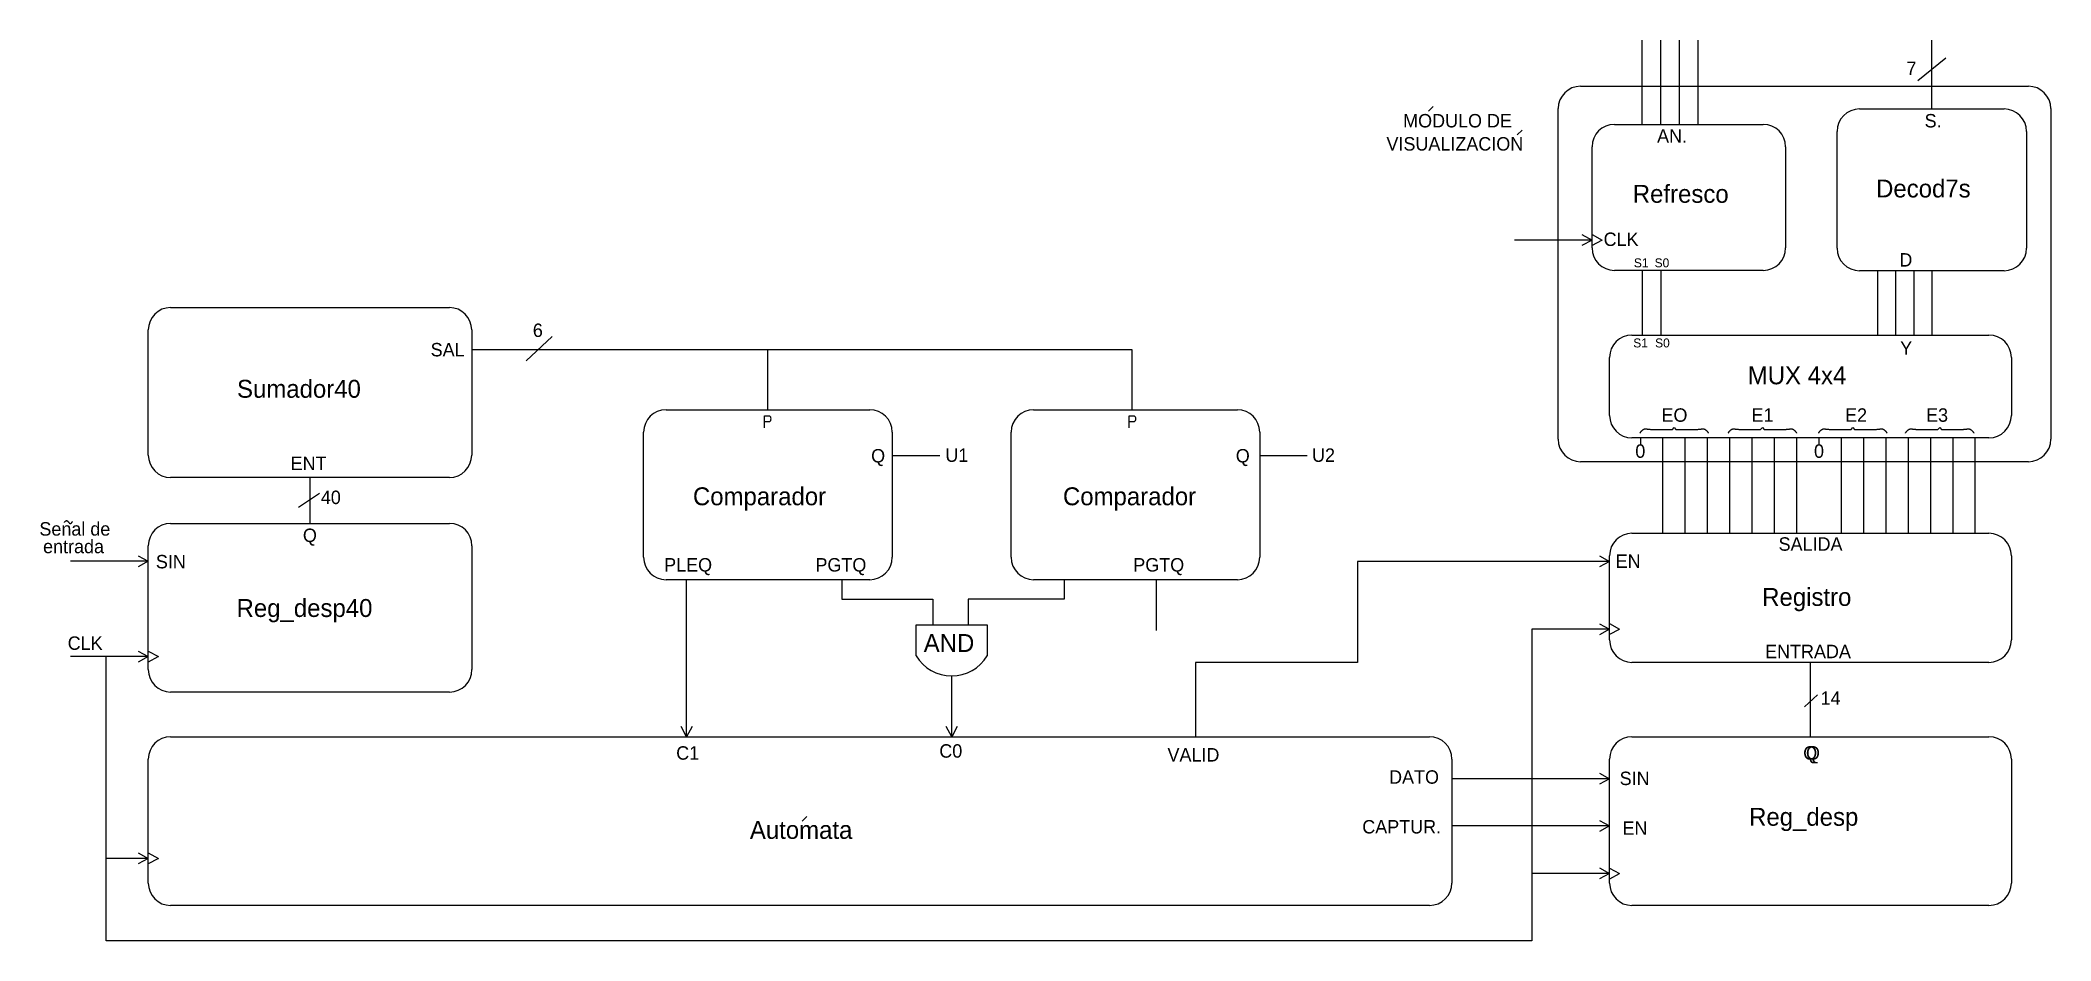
# Model space of a CAD drawing. Extents: x 18.4 to 63.3, y 11.2 to 31.3.
import ezdxf

# ---------------------------------------------------------------- set-up
doc = ezdxf.new("R2010")
doc.units = 0
doc.layers.add('Default', color=7, linetype='Continuous')

msp = doc.modelspace()

# ---------------------------------------------------------------- linework, layer by layer
at = {"layer": 'Default'}
for p, q in [((54.137, 29.45), (54.137, 31.328)), ((54.552, 29.45), (54.552, 31.328)), ((54.968, 29.45), (54.968, 31.328)), ((55.383, 29.45), (55.383, 31.328)), ((60.601, 29.794), (60.601, 31.328)), ((60.289, 30.428), (60.913, 30.936)), ((52.759, 30.301), (62.758, 30.301)), ((49.361, 29.743), (49.467, 29.849)), ((52.259, 22.419), (52.259, 29.801)), ((58.987, 29.794), (62.215, 29.794)), ((63.258, 29.801), (63.258, 22.419)), ((51.346, 29.213), (51.451, 29.319)), ((53.514, 29.45), (56.836, 29.45)), ((58.487, 26.683), (58.487, 29.294)), ((62.715, 29.294), (62.715, 26.683)), ((53.014, 26.69), (53.014, 28.95)), ((57.336, 28.95), (57.336, 26.69)), ((52.788, 26.989), (53.014, 26.867)), ((53.014, 26.989), (53.24, 26.867)), ((53.014, 26.867), (51.28, 26.867)), ((53.014, 26.867), (52.788, 26.745)), ((53.229, 26.86), (53.014, 26.744)), ((56.836, 26.19), (53.514, 26.19)), ((54.137, 26.19), (54.137, 24.746)), ((54.552, 26.19), (54.552, 24.746)), ((62.215, 26.183), (58.987, 26.183)), ((59.39, 26.183), (59.39, 24.746)), ((59.794, 26.183), (59.794, 24.746)), ((60.197, 26.183), (60.197, 24.746)), ((60.601, 26.183), (60.601, 24.746)), ((21.277, 25.36), (27.5, 25.36)), ((20.777, 22.066), (20.777, 24.86)), ((28, 24.86), (28, 22.066)), ((29.216, 24.167), (29.797, 24.714)), ((53.906, 24.746), (61.877, 24.746)), ((28, 24.426), (42.742, 24.426)), ((34.613, 23.078), (34.613, 24.426)), ((42.742, 24.426), (42.742, 23.078)), ((53.406, 22.951), (53.406, 24.246)), ((62.377, 24.246), (62.377, 22.951)), ((32.338, 23.078), (36.888, 23.078)), ((34.536, 22.673), (34.536, 22.943)), ((34.536, 22.943), (34.649, 22.943)), ((40.545, 23.078), (45.095, 23.078)), ((42.678, 22.673), (42.678, 22.943)), ((42.678, 22.943), (42.792, 22.943)), ((31.838, 19.784), (31.838, 22.578)), ((34.649, 22.81), (34.536, 22.81)), ((37.388, 22.578), (37.388, 19.784)), ((40.045, 19.784), (40.045, 22.578)), ((42.792, 22.81), (42.678, 22.81)), ((45.595, 22.578), (45.595, 19.784)), ((61.877, 22.451), (53.906, 22.451)), ((54.093, 22.451), (54.093, 22.309)), ((54.426, 22.639), (54.809, 22.639)), ((54.591, 22.451), (54.591, 20.32)), ((54.809, 22.639), (54.849, 22.684)), ((54.849, 22.684), (54.889, 22.639)), ((54.889, 22.639), (55.272, 22.639)), ((55.089, 22.451), (55.089, 20.32)), ((55.587, 22.451), (55.587, 20.32)), ((56.085, 22.451), (56.085, 20.32)), ((56.395, 22.639), (56.778, 22.639)), ((56.584, 22.451), (56.584, 20.32)), ((56.778, 22.639), (56.819, 22.684)), ((56.819, 22.684), (56.859, 22.639)), ((56.859, 22.639), (57.242, 22.639)), ((57.082, 22.451), (57.082, 20.32)), ((57.58, 22.451), (57.58, 20.32)), ((58.078, 22.451), (58.078, 22.309)), ((58.414, 22.639), (58.797, 22.639)), ((58.576, 22.451), (58.576, 20.32)), ((58.797, 22.639), (58.837, 22.684)), ((58.837, 22.684), (58.877, 22.639)), ((58.877, 22.639), (59.26, 22.639)), ((59.074, 22.451), (59.074, 20.32)), ((59.573, 22.451), (59.573, 20.32)), ((60.071, 22.451), (60.071, 20.32)), ((60.354, 22.639), (60.737, 22.639)), ((60.569, 22.451), (60.569, 20.32)), ((60.737, 22.639), (60.777, 22.684)), ((60.777, 22.684), (60.817, 22.639)), ((60.817, 22.639), (61.2, 22.639)), ((61.067, 22.451), (61.067, 20.32)), ((61.565, 22.451), (61.565, 20.32)), ((37.388, 22.054), (38.45, 22.054)), ((45.595, 22.054), (46.657, 22.054)), ((27.5, 21.566), (21.277, 21.566)), ((24.388, 21.566), (24.388, 20.541)), ((62.758, 21.919), (52.759, 21.919)), ((24.132, 20.904), (24.6, 21.216)), ((21.277, 20.541), (27.505, 20.541)), ((53.906, 20.32), (61.877, 20.32)), ((20.551, 19.818), (20.777, 19.695)), ((20.777, 17.276), (20.777, 20.041)), ((28.005, 20.041), (28.005, 17.276)), ((53.18, 19.816), (53.406, 19.694)), ((53.406, 17.939), (53.406, 19.82)), ((62.377, 19.82), (62.377, 17.939)), ((20.777, 19.695), (19.043, 19.695)), ((20.777, 19.695), (20.551, 19.573)), ((53.406, 19.694), (51.672, 19.694)), ((53.406, 19.694), (53.18, 19.571)), ((36.888, 19.284), (32.338, 19.284)), ((32.797, 17.512), (32.797, 19.284)), ((45.095, 19.284), (40.545, 19.284)), ((41.225, 19.284), (41.225, 18.848)), ((43.279, 19.284), (43.279, 18.147)), ((37.92, 17.583), (37.92, 18.277)), ((53.406, 18.178), (51.672, 18.178)), ((53.18, 18.3), (53.406, 18.178)), ((53.406, 18.178), (53.18, 18.055)), ((53.404, 18.304), (53.63, 18.182)), ((53.619, 18.176), (53.404, 18.06)), ((20.777, 17.568), (19.043, 17.568)), ((20.551, 17.691), (20.777, 17.568)), ((20.777, 17.568), (20.551, 17.446)), ((20.777, 17.691), (21.003, 17.568)), ((20.992, 17.562), (20.777, 17.446)), ((32.797, 15.778), (32.797, 17.512)), ((38.716, 15.778), (38.716, 17.136)), ((61.877, 17.439), (53.906, 17.439)), ((57.891, 15.778), (57.891, 17.439)), ((27.505, 16.776), (21.277, 16.776)), ((57.759, 16.448), (58.049, 16.716)), ((21.277, 15.778), (49.385, 15.778)), ((32.797, 15.778), (32.675, 16.004)), ((32.919, 16.004), (32.797, 15.778)), ((38.716, 15.778), (38.594, 16.004)), ((38.839, 16.004), (38.716, 15.778)), ((53.906, 15.778), (61.877, 15.778)), ((20.777, 12.512), (20.777, 15.278)), ((49.885, 15.278), (49.885, 12.512)), ((53.406, 12.512), (53.406, 15.278)), ((62.377, 15.278), (62.377, 12.512)), ((51.672, 14.842), (49.885, 14.842)), ((53.406, 14.842), (51.672, 14.842)), ((53.18, 14.964), (53.406, 14.842)), ((53.406, 14.842), (53.18, 14.72)), ((35.38, 13.894), (35.485, 13.999)), ((51.673, 13.787), (49.885, 13.787)), ((53.407, 13.787), (51.673, 13.787)), ((53.181, 13.91), (53.407, 13.787)), ((53.407, 13.787), (53.181, 13.665)), ((20.777, 13.061), (19.838, 13.061)), ((20.551, 13.184), (20.777, 13.061)), ((20.777, 13.061), (20.551, 12.939)), ((20.776, 13.184), (21.002, 13.061)), ((20.991, 13.055), (20.776, 12.939)), ((53.406, 12.726), (51.672, 12.726)), ((53.18, 12.848), (53.406, 12.726)), ((53.406, 12.726), (53.18, 12.604)), ((53.404, 12.847), (53.63, 12.725)), ((53.619, 12.718), (53.404, 12.602)), ((49.385, 12.012), (21.277, 12.012)), ((61.877, 12.012), (53.906, 12.012))]:
    msp.add_line(p, q, dxfattribs=at)
for points in [[(51.672, 19.694), (47.778, 19.694), (47.778, 17.432), (44.163, 17.432), (44.163, 15.778)], [(36.261, 19.284), (36.261, 18.848), (38.296, 18.848), (38.296, 18.277)], [(41.225, 18.848), (39.082, 18.848), (39.082, 18.277)], [(51.672, 18.178), (51.672, 11.223), (19.838, 11.223), (19.838, 17.568)], [(37.92, 18.277), (39.511, 18.277), (39.511, 17.583)]]:
    msp.add_lwpolyline(points, dxfattribs=at)
for centre, radius, start, end in [((52.759, 29.801), 0.5, 90, 180), ((62.758, 29.801), 0.5, 360, 90), ((58.987, 29.294), 0.5, 90, 180), ((62.215, 29.294), 0.5, 0, 90), ((53.514, 28.95), 0.5, 90, 180), ((56.836, 28.95), 0.5, 0, 90), ((53.514, 26.69), 0.5, 180, 270), ((56.836, 26.69), 0.5, 270, 0), ((58.987, 26.683), 0.5, 180, 270), ((62.215, 26.683), 0.5, 270, 0), ((21.277, 24.86), 0.5, 90, 180), ((27.5, 24.86), 0.5, 0, 90), ((53.906, 24.246), 0.5, 90, 180), ((61.877, 24.246), 0.5, 0, 90), ((32.338, 22.578), 0.5, 90, 180), ((34.604, 22.877), 0.0802, 304.2319, 55.6486), ((36.888, 22.578), 0.5, 0, 90), ((40.545, 22.578), 0.5, 90, 180), ((42.747, 22.877), 0.0802, 304.2319, 55.6486), ((45.095, 22.578), 0.5, 0, 90), ((53.906, 22.951), 0.5, 180, 270), ((61.877, 22.951), 0.5, 270, 0), ((21.277, 22.066), 0.5, 180, 270), ((27.5, 22.066), 0.5, 270, 0), ((52.759, 22.419), 0.5, 180, 270), ((62.758, 22.419), 0.5, 270, 360), ((21.277, 20.041), 0.5, 90, 180), ((27.505, 20.041), 0.5, 0, 90), ((53.906, 19.82), 0.5, 90, 180), ((61.877, 19.82), 0.5, 0, 90), ((32.338, 19.784), 0.5, 180, 270), ((36.888, 19.784), 0.5, 270, 0), ((40.545, 19.784), 0.5, 180, 270), ((45.095, 19.784), 0.5, 270, 0), ((38.716, 18.068), 0.932, 211.3476, 328.6524), ((53.906, 17.939), 0.5, 180, 270), ((61.877, 17.939), 0.5, 270, 0), ((21.277, 17.276), 0.5, 180, 270), ((27.505, 17.276), 0.5, 270, 0), ((21.277, 15.278), 0.5, 90, 180), ((49.385, 15.278), 0.5, 0, 90), ((53.906, 15.278), 0.5, 90, 180), ((61.877, 15.278), 0.5, 0, 90), ((21.277, 12.512), 0.5, 180, 270), ((49.385, 12.512), 0.5, 270, 0), ((53.906, 12.512), 0.5, 180, 270), ((61.877, 12.512), 0.5, 270, 0)]:
    msp.add_arc(centre, radius, start, end, dxfattribs=at)
for points in [[(54.084, 22.556), (54.15, 22.665), (54.312, 22.636), (54.488, 22.639)], [(55.21, 22.639), (55.386, 22.636), (55.548, 22.665), (55.614, 22.556)], [(56.054, 22.556), (56.119, 22.665), (56.282, 22.636), (56.457, 22.639)], [(57.18, 22.639), (57.356, 22.636), (57.518, 22.665), (57.583, 22.556)], [(58.072, 22.556), (58.137, 22.665), (58.3, 22.636), (58.476, 22.639)], [(59.198, 22.639), (59.374, 22.636), (59.536, 22.665), (59.602, 22.556)], [(60.012, 22.556), (60.078, 22.665), (60.24, 22.636), (60.416, 22.639)], [(61.138, 22.639), (61.314, 22.636), (61.476, 22.665), (61.542, 22.556)], [(18.904, 20.56), (18.95, 20.64), (19.038, 20.502), (19.087, 20.585)]]:
    msp.add_open_spline(points, degree=2, dxfattribs=at)

# ---------------------------------------------------------------- texts
for s, height, p in [('7', 0.3, (60.034, 30.55)), ('MODULO DE', 0.3, (48.797, 29.381)), ('S.', 0.3, (60.441, 29.381)), ('AN.', 0.3, (54.467, 29.042)), ('VISUALIZACION', 0.3, (48.424, 28.865)), ('Refresco', 0.4, (53.925, 27.699)), ('Decod7s', 0.4, (59.357, 27.818)), ('CLK', 0.3, (53.273, 26.735)), ('D', 0.3, (59.877, 26.275)), ('S1', 0.2, (53.949, 26.258)), ('S0', 0.2, (54.412, 26.258)), ('6', 0.3, (29.364, 24.703)), ('SAL', 0.3, (27.083, 24.27)), ('S1', 0.2, (53.935, 24.47)), ('S0', 0.2, (54.423, 24.47)), ('Y', 0.3, (59.895, 24.305)), ('MUX 4x4', 0.4, (56.492, 23.647)), ('Sumador40', 0.4, (22.759, 23.346)), ('EO', 0.3, (54.565, 22.81)), ('E1', 0.3, (56.575, 22.81)), ('E2', 0.3, (58.664, 22.81)), ('E3', 0.3, (60.473, 22.81)), ('ENT', 0.3, (23.956, 21.732)), ('Q', 0.3, (36.918, 21.901)), ('U1', 0.3, (38.575, 21.915)), ('Q', 0.3, (45.06, 21.901)), ('U2', 0.3, (46.762, 21.915)), ('0', 0.3, (53.981, 22.005)), ('0', 0.3, (57.971, 22.005)), ('40', 0.3, (24.63, 20.973)), ('Comparador', 0.4, (32.939, 20.946)), ('Comparador', 0.4, (41.201, 20.946)), ('Senal de ', 0.3, (18.346, 20.268)), ('Q', 0.3, (24.23, 20.125)), ('SALIDA', 0.3, (57.18, 19.931)), ('entrada', 0.3, (18.428, 19.876)), ('SIN', 0.3, (20.947, 19.537)), ('PLEQ', 0.3, (32.296, 19.466)), ('PGTQ', 0.3, (35.674, 19.466)), ('PGTQ', 0.3, (42.771, 19.466)), ('EN', 0.3, (53.542, 19.548)), ('Reg_desp40', 0.4, (22.749, 18.452)), ('Registro', 0.4, (56.814, 18.699)), ('CLK', 0.3, (18.978, 17.718)), ('AND', 0.4, (38.092, 17.671)), ('ENTRADA', 0.3, (56.878, 17.532)), ('14', 0.3, (58.118, 16.491)), ('C1', 0.3, (32.565, 15.266)), ('C0', 0.3, (38.44, 15.311)), ('VALID', 0.3, (43.535, 15.225)), ('Q', 0.3, (57.73, 15.266)), ('Q', 0.3, (57.791, 15.266)), ('DATO', 0.3, (48.483, 14.729)), ('SIN', 0.3, (53.631, 14.699)), ('CAPTUR.', 0.3, (47.884, 13.618)), ('Reg_desp', 0.4, (56.522, 13.791)), ('Automata', 0.4, (34.21, 13.498)), ('EN', 0.3, (53.695, 13.589))]:
    msp.add_text(s, height=height, dxfattribs=at).set_placement(p)

doc.saveas('drawing.dxf')
